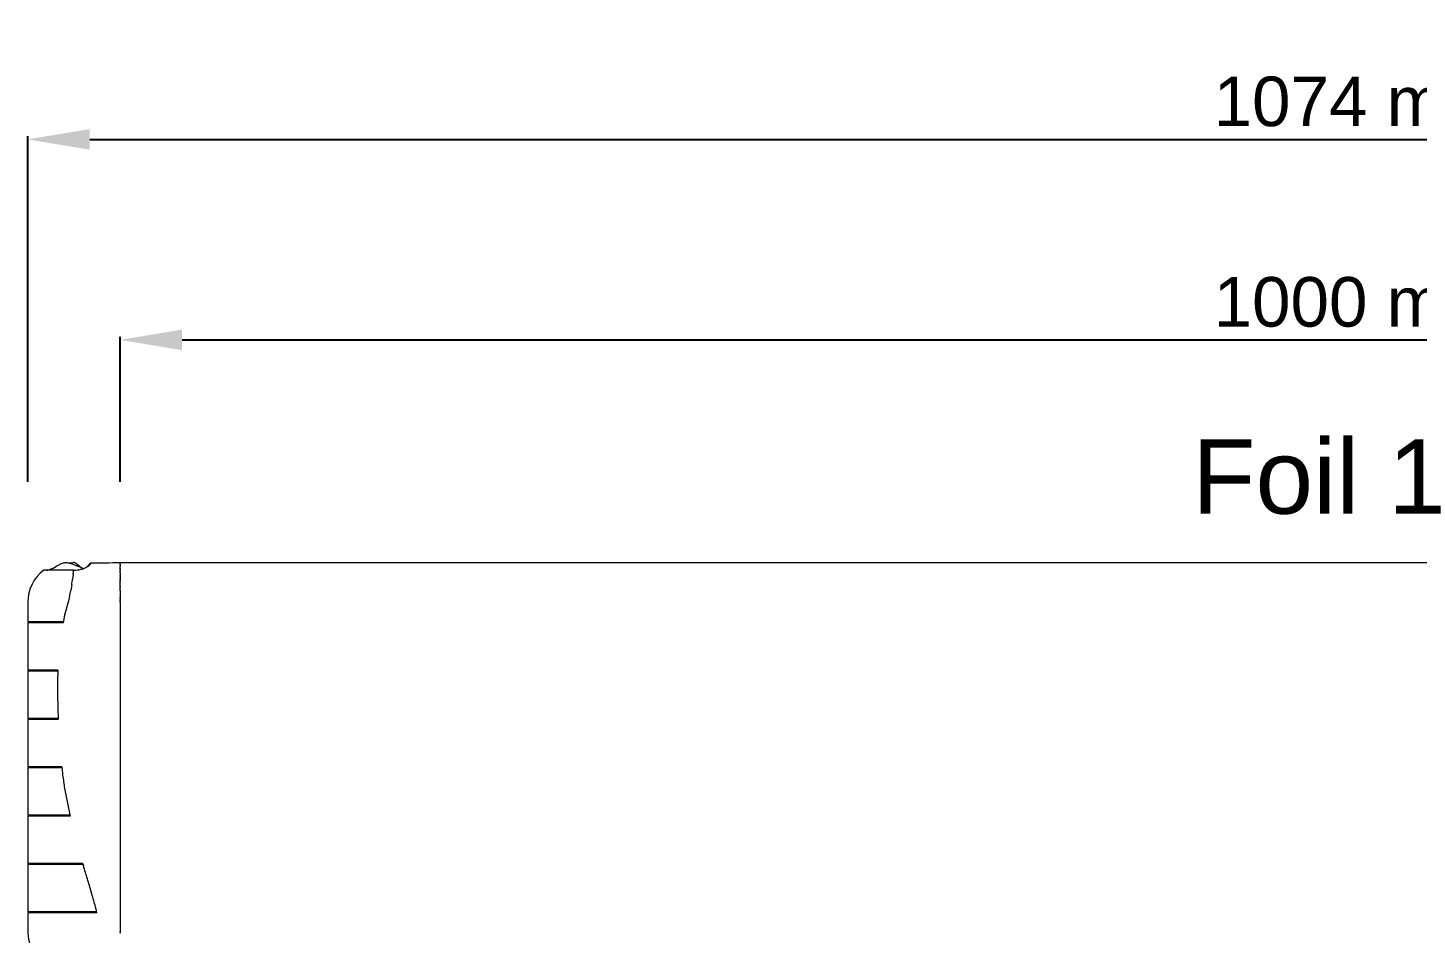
# Model space of a CAD drawing. Header units: millimetres. Extents: x 6152 to 28526, y 1087 to 12861.
# Drawn here: x 9873 to 10434, y 10959 to 11324 of the extents above; entities that cross this region are included whole.
import ezdxf

# ---------------------------------------------------------------- set-up
doc = ezdxf.new("R2010")
doc.units = ezdxf.units.MM
doc.header["$LTSCALE"] = 0.05
doc.layers.add('Cotation', color=8, linetype='Continuous', lineweight=9)
doc.layers.add('OF1', color=7, linetype='Continuous', lineweight=15)
doc.layers.add('Text', color=8, linetype='Continuous')
doc.styles.get("Standard").update_dxf_attribs({"font": 'arial.ttf'})
doc.dimstyles.new('ISO-25', dxfattribs={"dimtxt": 2.5, "dimasz": 2.5, "dimexe": 1.25, "dimexo": 0.625, "dimtad": 1, "dimtxsty": 'Standard', "dimcen": 2.5, "dimadec": 0, "dimazin": 0, "dimtfac": 1, "dimtmove": 0, "dimatfit": 3, "dimfxl": 1, "dimarcsym": 0})

# ---------------------------------------------------------------- blocks, each defined once
blk = doc.blocks.new('*D3')
at = {"layer": 'Cotation', "color": 0, "lineweight": -2, "transparency": 16777216}
for p, q in [((9909.99, 11141.07), (9909.99, 11199.59)), ((10909.57, 11141.07), (10909.57, 11199.59)), ((9934.99, 11198.34), (10884.57, 11198.34))]:
    blk.add_line(p, q, dxfattribs=at)
at = {"layer": 'Cotation', "color": 0, "transparency": 16777216}
for points in [[(9934.99, 11202.5), (9934.99, 11194.17), (9909.99, 11198.34)], [(10884.57, 11202.5), (10884.57, 11194.17), (10909.57, 11198.34)]]:
    blk.add_solid(points, dxfattribs=at)
at = {"layer": 'Defpoints', "color": 0, "transparency": 16777216}
for p in [(10909.57, 11198.34), (9909.99, 11140.44), (10909.57, 11140.44)]:
    blk.add_point(p, dxfattribs=at)
at = {"layer": 'Cotation', "color": 0, "transparency": 16777216, "insert": (10409.78, 11213.55), "char_height": 20, "attachment_point": 5}
blk.add_mtext('1000 mm', dxfattribs=at)
blk = doc.blocks.new('*D4')
at = {"layer": 'Cotation', "color": 0, "lineweight": -2, "transparency": 16777216}
for p, q in [((9872.71, 11141.07), (9872.71, 11280.5)), ((9897.71, 11279.25), (10921.84, 11279.25)), ((10946.84, 11141.07), (10946.84, 11280.5))]:
    blk.add_line(p, q, dxfattribs=at)
at = {"layer": 'Cotation', "color": 0, "transparency": 16777216}
for points in [[(9897.71, 11283.42), (9897.71, 11275.08), (9872.71, 11279.25)], [(10921.84, 11283.42), (10921.84, 11275.08), (10946.84, 11279.25)]]:
    blk.add_solid(points, dxfattribs=at)
at = {"layer": 'Defpoints', "color": 0, "transparency": 16777216}
for p in [(10946.84, 11279.25), (9872.71, 11140.44), (10946.84, 11140.44)]:
    blk.add_point(p, dxfattribs=at)
at = {"layer": 'Cotation', "color": 0, "transparency": 16777216, "insert": (10409.78, 11294.46), "char_height": 20, "attachment_point": 5}
blk.add_mtext('1074 mm', dxfattribs=at)

msp = doc.modelspace()

# ---------------------------------------------------------------- linework, layer by layer
at = {"layer": 'OF1'}
for p, q in [((9891.17, 11105.35), (9879.21, 11105.35)), ((9882.96, 11106.25), (9884.25, 11106.95)), ((9888.19, 11108.33), (9890.95, 11108.48)), ((9891.06, 11103.69), (9890.81, 11101.75)), ((9891.17, 11105.35), (9891.17, 11105.26)), ((9891.23, 11108.47), (9891.23, 11108.47)), ((9892.06, 11107.32), (9893.27, 11106.82)), ((9893.8, 11106.66), (9892.06, 11107.31)), ((9892.61, 11107.82), (9894.6, 11106.25)), ((9892.94, 11107.53), (9892.93, 11107.53)), ((9893.01, 11107.46), (9892.94, 11107.53)), ((9893.66, 11106.81), (9893.62, 11106.85)), ((9893.76, 11106.71), (9893.66, 11106.81)), ((9893.8, 11106.66), (9893.76, 11106.71)), ((9893.9, 11106.56), (9893.8, 11106.66)), ((9894.53, 11106.28), (9895.16, 11106.02)), ((9897.47, 11107.57), (9897.98, 11108.15)), ((9909.99, 11108.47), (9909.99, 11108.48)), ((9909.99, 11108.48), (10909.57, 11108.48)), ((9909.99, 11108.47), (9909.99, 11108.46)), ((9909.99, 11108.44), (9909.99, 11108.46)), ((9909.99, 11108.42), (9909.99, 11108.44)), ((9909.99, 11108.44), (9909.99, 11108.44)), ((9909.99, 11108.41), (9909.99, 11108.42)), ((9909.99, 11108.42), (9909.99, 11108.42)), ((9909.99, 11108.41), (9909.99, 11108.4)), ((9909.99, 11108.39), (9909.99, 11108.4)), ((9909.99, 11108.39), (9909.99, 11108.38)), ((9909.99, 11108.35), (9909.99, 11108.38)), ((9909.99, 11108.33), (9909.99, 11108.35)), ((9909.99, 11108.35), (9909.99, 11108.35)), ((9909.99, 11108.33), (9909.99, 11108.3)), ((9909.99, 11108.3), (9909.99, 11108.3)), ((9909.99, 11108.3), (9909.99, 11108.26)), ((9909.99, 11108.23), (9909.99, 11108.26)), ((9909.99, 11108.23), (9909.99, 11108.22)), ((9909.99, 11108.19), (9909.99, 11108.22)), ((9909.99, 11108.19), (9909.99, 11108.17)), ((9909.99, 11108.13), (9909.99, 11108.17)), ((9909.99, 11108.13), (9909.99, 11108.12)), ((9909.99, 11108.08), (9909.99, 11108.12)), ((9909.99, 11108.08), (9909.99, 11108.07)), ((9909.99, 11107.97), (9909.99, 11108.07)), ((9909.99, 11107.97), (9909.99, 11107.95)), ((9909.99, 11107.93), (9909.99, 11107.95)), ((9909.99, 11107.93), (9909.99, 11107.89)), ((9909.99, 11107.88), (9909.99, 11107.89)), ((9909.99, 11107.88), (9909.99, 11107.81)), ((9909.99, 11107.79), (9909.99, 11107.81)), ((9909.99, 11107.79), (9909.99, 11107.7)), ((9909.99, 11107.67), (9909.99, 11107.7)), ((9909.99, 11107.67), (9909.99, 11107.62)), ((9909.99, 11107.6), (9909.99, 11107.62)), ((9909.99, 11107.6), (9909.99, 11107.6)), ((9909.99, 11107.6), (9909.99, 11107.56)), ((9909.99, 11107.44), (9909.99, 11107.56)), ((9909.99, 11107.44), (9909.99, 11107.28)), ((9909.99, 11107.23), (9909.99, 11107.28)), ((9909.99, 11107.23), (9909.99, 11107.12)), ((9909.99, 11107.1), (9909.99, 11107.12)), ((9909.99, 11107.1), (9909.99, 11106.86)), ((9909.99, 11106.76), (9909.99, 11106.86)), ((9909.99, 11106.76), (9909.99, 11106.74)), ((9909.99, 11106.64), (9909.99, 11106.74)), ((9909.99, 11106.64), (9909.99, 11106.58)), ((9909.99, 11106.52), (9909.99, 11106.58)), ((9909.99, 11106.52), (9909.99, 11106.44)), ((9909.99, 11106.39), (9909.99, 11106.44)), ((9909.99, 11106.39), (9909.99, 11106.32)), ((9909.99, 11106.23), (9909.99, 11106.32)), ((9909.99, 11106.23), (9909.99, 11106.2)), ((9909.99, 11106.13), (9909.99, 11106.2)), ((9909.99, 11106.13), (9909.99, 11106.05)), ((9909.99, 11105.96), (9909.99, 11106.05)), ((9909.99, 11105.96), (9909.99, 11105.92)), ((9909.99, 11105.84), (9909.99, 11105.92)), ((9909.99, 11105.84), (9909.99, 11105.78)), ((9909.99, 11105.71), (9909.99, 11105.78)), ((9909.99, 11105.71), (9909.99, 11105.63)), ((9909.99, 11105.61), (9909.99, 11105.63)), ((9909.99, 11105.59), (9909.99, 11105.61)), ((9909.99, 11105.59), (9909.99, 11105.49)), ((9909.99, 11105.42), (9909.99, 11105.49)), ((9909.99, 11105.42), (9909.99, 11105.33)), ((9909.99, 11105.31), (9909.99, 11105.33)), ((9909.99, 11105.31), (9909.99, 11105.04)), ((9909.99, 11104.9), (9909.99, 11105.04)), ((9909.99, 11104.9), (9909.99, 11104.86)), ((9909.99, 11104.77), (9909.99, 11104.86)), ((9909.99, 11104.77), (9909.99, 11104.7)), ((9909.99, 11104.62), (9909.99, 11104.7)), ((9909.99, 11104.62), (9909.99, 11104.57)), ((9909.99, 11104.49), (9909.99, 11104.57)), ((9909.99, 11104.3), (9909.99, 11104.49)), ((9909.99, 11104.3), (9909.99, 11104.24)), ((9909.99, 11104.17), (9909.99, 11104.24)), ((9909.99, 11104.17), (9909.99, 11104.1)), ((9909.99, 11104.05), (9909.99, 11104.1)), ((9909.99, 11104.05), (9909.99, 11103.94)), ((9909.99, 11103.89), (9909.99, 11103.94)), ((9909.99, 11103.89), (9909.99, 11103.8)), ((9909.99, 11103.73), (9909.99, 11103.8)), ((9909.99, 11103.73), (9909.99, 11103.64)), ((9890.47, 11099.52), (9890.04, 11097.14)), ((9909.99, 11103.58), (9909.99, 11103.64)), ((9909.99, 11103.58), (9909.99, 11103.48)), ((9909.99, 11103.31), (9909.99, 11103.48)), ((9909.99, 11103.23), (9909.99, 11103.31)), ((9909.99, 11103.23), (9909.99, 11103.13)), ((9909.99, 11103.07), (9909.99, 11103.13)), ((9909.99, 11103.07), (9909.99, 11102.84)), ((9909.99, 11102.8), (9909.99, 11102.84)), ((9909.99, 11102.8), (9909.99, 11102.63)), ((9909.99, 11102.57), (9909.99, 11102.63)), ((9909.99, 11102.57), (9909.99, 11102.34)), ((9909.99, 11102.31), (9909.99, 11102.34)), ((9909.99, 11102.31), (9909.99, 11102.12)), ((9909.99, 11102.07), (9909.99, 11102.12)), ((9909.99, 11102.07), (9909.99, 11102.07)), ((9909.99, 11102.07), (9909.99, 11101.79)), ((9909.99, 11101.61), (9909.99, 11101.79)), ((9909.99, 11101.61), (9909.99, 11101.47)), ((9909.99, 11101.3), (9909.99, 11101.47)), ((9909.99, 11101.3), (9909.99, 11101.14)), ((9909.99, 11100.87), (9909.99, 11101.14)), ((9909.99, 11100.87), (9909.99, 11100.79)), ((9909.99, 11100.51), (9909.99, 11100.79)), ((9909.99, 11100.79), (9909.99, 11100.79)), ((9909.99, 11100.51), (9909.99, 11100.41)), ((9909.99, 11100.15), (9909.99, 11100.41)), ((9909.99, 11100.15), (9909.99, 11100.09)), ((9909.99, 11099.47), (9909.99, 11100.09)), ((9909.99, 11099.37), (9909.99, 11099.47)), ((9909.99, 11099.37), (9909.99, 11099.31)), ((9909.99, 11099.01), (9909.99, 11099.31)), ((9909.99, 11099.01), (9909.99, 11098.89)), ((9909.99, 11098.64), (9909.99, 11098.89)), ((9909.99, 11098.64), (9909.99, 11098.52)), ((9909.99, 11098.17), (9909.99, 11098.52)), ((9909.99, 11098.17), (9909.99, 11098.14)), ((9909.99, 11098.13), (9909.99, 11098.14)), ((9909.99, 11097.77), (9909.99, 11098.13)), ((9872.71, 11092.48), (9872.71, 11084.48)), ((9889.06, 11092.48), (9887.55, 11087.16)), ((9889.57, 11094.75), (9889.06, 11092.48)), ((9909.99, 11097.77), (9909.99, 11097.66)), ((9909.99, 11097.44), (9909.99, 11097.66)), ((9909.99, 11097.44), (9909.99, 11097.27)), ((9909.99, 11096.99), (9909.99, 11097.27)), ((9909.99, 11096.99), (9909.99, 11096.77)), ((9909.99, 11096.76), (9909.99, 11096.77)), ((9909.99, 11096.76), (9909.99, 11096.01)), ((9909.99, 11095.95), (9909.99, 11096.01)), ((9909.99, 11095.95), (9909.99, 11095.4)), ((9909.99, 11095.37), (9909.99, 11095.4)), ((9909.99, 11095.34), (9909.99, 11095.37)), ((9909.99, 11095.34), (9909.99, 11095.03)), ((9909.99, 11094.99), (9909.99, 11095.03)), ((9909.99, 11094.99), (9909.99, 11094.66)), ((9909.99, 11094.65), (9909.99, 11094.66)), ((9909.99, 11094.65), (9909.99, 11094.35)), ((9909.99, 11094.28), (9909.99, 11094.35)), ((9909.99, 11094.28), (9909.99, 11093.97)), ((9909.99, 11093.94), (9909.99, 11093.97)), ((9909.99, 11093.83), (9909.99, 11093.94)), ((9909.99, 11093.83), (9909.99, 11093.75)), ((9909.99, 11093.63), (9909.99, 11093.75)), ((9909.99, 11093.63), (9909.99, 11093.37)), ((9909.99, 11093.36), (9909.99, 11093.37)), ((9909.99, 11093.36), (9909.99, 11093.1)), ((9909.99, 11092.82), (9909.99, 11093.1)), ((9909.99, 11092.82), (9909.99, 11092.77)), ((9909.99, 11092.48), (9909.99, 11092.77)), ((9909.99, 11092.48), (9909.99, 11092.44)), ((9887.55, 11087.16), (9886.97, 11084.08)), ((9909.99, 11092.44), (9909.99, 11092.39)), ((9909.99, 11092.39), (9909.99, 11092.14)), ((9909.99, 11092.14), (9909.99, 11092.02)), ((9909.99, 11092.02), (9909.99, 11091.81)), ((9909.99, 11091.81), (9909.99, 11091.7)), ((9909.99, 11091.7), (9909.99, 11091.5)), ((9909.99, 11091.5), (9909.99, 11091.37)), ((9909.99, 11091.37), (9909.99, 11091.15)), ((9909.99, 11091.15), (9909.99, 11091.09)), ((9909.99, 11091.09), (9909.99, 11090.12)), ((9909.99, 11090.12), (9909.99, 11090.07)), ((9909.99, 11090.07), (9909.99, 11089.75)), ((9909.99, 11089.75), (9909.99, 11089.63)), ((9909.99, 11089.63), (9909.99, 11089.38)), ((9909.99, 11089.38), (9909.99, 11089.28)), ((9909.99, 11089.28), (9909.99, 11089.13)), ((9909.99, 11089.13), (9909.99, 11089.03)), ((9909.99, 11089.03), (9909.99, 11088.68)), ((9909.99, 11088.68), (9909.99, 11088.64)), ((9909.99, 11088.64), (9909.99, 11088.38)), ((9909.99, 11088.38), (9909.99, 11088.33)), ((9909.99, 11088.33), (9909.99, 11088)), ((9909.99, 11088), (9909.99, 11087.98)), ((9909.99, 11087.98), (9909.99, 11087.65)), ((9909.99, 11087.65), (9909.99, 11087.61)), ((9909.99, 11087.61), (9909.99, 11087.28)), ((9909.99, 11087.28), (9909.99, 11087.23)), ((9909.99, 11087.23), (9909.99, 11087.16)), ((9909.99, 11087.16), (9909.99, 11086.85)), ((9909.99, 11086.85), (9909.99, 11086.6)), ((9872.71, 11084.08), (9872.71, 11064.98)), ((9887.16, 11084.48), (9872.72, 11084.48)), ((9886.97, 11084.08), (9872.72, 11084.08)), ((9874.28, 11084.08), (9874.29, 11084.48)), ((9883.36, 11084.48), (9883.36, 11084.08)), ((9887.14, 11084.08), (9886.97, 11084.08)), ((9909.99, 11086.6), (9909.99, 11086.46)), ((9909.99, 11086.46), (9909.99, 11086.35)), ((9909.99, 11086.35), (9909.99, 11086.1)), ((9909.99, 11086.1), (9909.99, 11085.98)), ((9909.99, 11085.98), (9909.99, 11085.63)), ((9909.99, 11085.63), (9909.99, 11085.62)), ((9909.99, 11085.62), (9909.99, 11085.35)), ((9909.99, 11085.35), (9909.99, 11085.24)), ((9909.99, 11085.24), (9909.99, 11084.96)), ((9909.99, 11084.96), (9909.99, 11084.85)), ((9909.99, 11084.85), (9909.99, 11084.56)), ((9909.99, 11084.56), (9909.99, 11084.47)), ((9909.99, 11084.47), (9909.99, 11084.35)), ((9909.99, 11084.35), (9909.99, 11084.08)), ((9909.99, 11084.08), (9909.99, 11083.84)), ((9909.99, 11083.84), (9909.99, 11083.61)), ((9909.99, 11083.61), (9909.99, 11083.55)), ((9909.99, 11083.55), (9909.99, 11081.94)), ((9909.99, 11081.94), (9909.99, 11081.84)), ((9909.99, 11081.84), (9909.99, 11081.18)), ((9909.99, 11081.18), (9909.99, 11081.18)), ((9909.99, 11081.18), (9909.99, 11080.51)), ((9909.99, 11080.51), (9909.99, 11080.51)), ((9909.99, 11080.51), (9909.99, 11079.87)), ((9909.99, 11079.87), (9909.99, 11079.85)), ((9909.99, 11079.85), (9909.99, 11079.27)), ((9909.99, 11079.27), (9909.99, 11079.16)), ((9909.99, 11079.16), (9909.99, 11078.52)), ((9909.99, 11078.52), (9909.99, 11078.52)), ((9909.99, 11078.52), (9909.99, 11077.85)), ((9909.99, 11077.85), (9909.99, 11077.85)), ((9909.99, 11077.85), (9909.99, 11077.19)), ((9909.99, 11077.19), (9909.99, 11077.16)), ((9909.99, 11077.16), (9909.99, 11076.76)), ((9909.99, 11076.76), (9909.99, 11076.52)), ((9909.99, 11076.52), (9909.99, 11076.31)), ((9909.99, 11076.31), (9909.99, 11075.98)), ((9909.99, 11075.98), (9909.99, 11075.56)), ((9909.99, 11075.56), (9909.99, 11075.38)), ((9909.99, 11075.38), (9909.99, 11074.76)), ((9909.99, 11074.76), (9909.99, 11074.61)), ((9909.99, 11074.61), (9909.99, 11074.12)), ((9909.99, 11074.12), (9909.99, 11073.92)), ((9909.99, 11073.92), (9909.99, 11073.19)), ((9909.99, 11073.19), (9909.99, 11073.11)), ((9909.99, 11073.11), (9909.99, 11072.45)), ((9909.99, 11072.45), (9909.99, 11072.28)), ((9909.99, 11072.28), (9909.99, 11071.72)), ((9909.99, 11071.72), (9909.99, 11071.44)), ((9909.99, 11071.44), (9909.99, 11071.2)), ((9909.99, 11071.2), (9909.99, 11071.05)), ((9909.99, 11071.05), (9909.99, 11070.98)), ((9909.99, 11070.98), (9909.99, 11069.55)), ((9872.71, 11064.58), (9872.71, 11045.48)), ((9884.91, 11064.98), (9872.72, 11064.98)), ((9884.9, 11064.58), (9872.72, 11064.58)), ((9874.27, 11064.58), (9874.26, 11064.98)), ((9883.36, 11064.98), (9883.36, 11064.58)), ((9884.91, 11064.98), (9884.76, 11060.56)), ((9909.99, 11069.55), (9909.99, 11069.37)), ((9909.99, 11069.37), (9909.99, 11068.79)), ((9909.99, 11068.79), (9909.99, 11068.64)), ((9909.99, 11068.64), (9909.99, 11068.54)), ((9909.99, 11068.54), (9909.99, 11068.15)), ((9909.99, 11068.15), (9909.99, 11068.01)), ((9909.99, 11068.01), (9909.99, 11067.52)), ((9909.99, 11067.52), (9909.99, 11067.49)), ((9909.99, 11067.49), (9909.99, 11067.06)), ((9909.99, 11067.06), (9909.99, 11066.9)), ((9909.99, 11066.9), (9909.99, 11066.49)), ((9909.99, 11066.49), (9909.99, 11066.41)), ((9909.99, 11066.41), (9909.99, 11065.96)), ((9909.99, 11065.96), (9909.99, 11065.88)), ((9909.99, 11065.88), (9909.99, 11065.77)), ((9909.99, 11065.77), (9909.99, 11065.48)), ((9909.99, 11065.48), (9909.99, 11065.36)), ((9909.99, 11065.36), (9909.99, 11065.07)), ((9909.99, 11065.07), (9909.99, 11064.98)), ((9909.99, 11064.98), (9909.99, 11064.94)), ((9909.99, 11064.94), (9909.99, 11064.62)), ((9909.99, 11064.62), (9909.99, 11064.51)), ((9909.99, 11064.51), (9909.99, 11064.05)), ((9884.76, 11060.56), (9884.74, 11055.24)), ((9909.99, 11064.05), (9909.99, 11063.58)), ((9909.99, 11063.58), (9909.99, 11063.45)), ((9909.99, 11063.45), (9909.99, 11063.12)), ((9909.99, 11063.12), (9909.99, 11062.96)), ((9909.99, 11062.96), (9909.99, 11062.63)), ((9909.99, 11062.63), (9909.99, 11062.45)), ((9909.99, 11062.45), (9909.99, 11062.19)), ((9909.99, 11062.19), (9909.99, 11061.99)), ((9909.99, 11061.99), (9909.99, 11061.74)), ((9909.99, 11061.74), (9909.99, 11061.54)), ((9909.99, 11061.54), (9909.99, 11061.27)), ((9909.99, 11061.27), (9909.99, 11061.09)), ((9909.99, 11061.09), (9909.99, 11060.73)), ((9909.99, 11060.73), (9909.99, 11060.6)), ((9909.99, 11060.6), (9909.99, 11060.56)), ((9909.99, 11060.56), (9909.99, 11060.43)), ((9909.99, 11060.43), (9909.99, 11060.06)), ((9909.99, 11060.06), (9909.99, 11059.9)), ((9909.99, 11059.9), (9909.99, 11059.51)), ((9909.99, 11059.51), (9909.99, 11059.38)), ((9909.99, 11059.38), (9909.99, 11058.98)), ((9909.99, 11058.98), (9909.99, 11058.84)), ((9909.99, 11058.84), (9909.99, 11058.57)), ((9884.74, 11055.24), (9884.83, 11049.92)), ((9909.99, 11058.57), (9909.99, 11058.3)), ((9909.99, 11058.3), (9909.99, 11058.03)), ((9909.99, 11058.03), (9909.99, 11057.76)), ((9909.99, 11057.76), (9909.99, 11057.5)), ((9909.99, 11057.5), (9909.99, 11057.26)), ((9909.99, 11057.26), (9909.99, 11056.86)), ((9909.99, 11056.86), (9909.99, 11056.72)), ((9909.99, 11056.72), (9909.99, 11056.22)), ((9909.99, 11056.22), (9909.99, 11055.53)), ((9909.99, 11055.53), (9909.99, 11055.4)), ((9909.99, 11055.4), (9909.99, 11055.24)), ((9909.99, 11055.24), (9909.99, 11054.97)), ((9909.99, 11054.97), (9909.99, 11054.71)), ((9909.99, 11054.71), (9909.99, 11054.24)), ((9909.99, 11054.24), (9909.99, 11053.99)), ((9909.99, 11053.99), (9909.99, 11053.51)), ((9909.99, 11053.51), (9909.99, 11053.27)), ((9909.99, 11053.27), (9909.99, 11052.57)), ((9884.83, 11049.92), (9885, 11045.08)), ((9909.99, 11052.57), (9909.99, 11052.46)), ((9909.99, 11052.46), (9909.99, 11051.84)), ((9909.99, 11051.84), (9909.99, 11051.62)), ((9909.99, 11051.62), (9909.99, 11051.21)), ((9909.99, 11051.21), (9909.99, 11050.9)), ((9909.99, 11050.9), (9909.99, 11050.46)), ((9909.99, 11050.46), (9909.99, 11050.17)), ((9909.99, 11050.17), (9909.99, 11049.92)), ((9909.99, 11049.92), (9909.99, 11049.78)), ((9909.99, 11049.78), (9909.99, 11049.52)), ((9909.99, 11049.52), (9909.99, 11049.07)), ((9909.99, 11049.07), (9909.99, 11048.83)), ((9909.99, 11048.83), (9909.99, 11048.34)), ((9909.99, 11048.34), (9909.99, 11048.14)), ((9909.99, 11048.14), (9909.99, 11047.48)), ((9872.71, 11045.08), (9872.71, 11025.98)), ((9884.98, 11045.48), (9872.72, 11045.48)), ((9885, 11045.08), (9872.72, 11045.08)), ((9883.36, 11045.48), (9883.36, 11045.08)), ((9909.99, 11047.48), (9909.99, 11047.26)), ((9909.99, 11047.26), (9909.99, 11046.79)), ((9909.99, 11046.79), (9909.99, 11046.71)), ((9909.99, 11046.71), (9909.99, 11046)), ((9909.99, 11046), (9909.99, 11045.94)), ((9909.99, 11045.94), (9909.99, 11045.41)), ((9909.99, 11045.41), (9909.99, 11045.27)), ((9909.99, 11045.27), (9909.99, 11045.08)), ((9909.99, 11045.08), (9909.99, 11044.6)), ((9909.99, 11044.6), (9909.99, 11043.75)), ((9909.99, 11043.75), (9909.99, 11043.44)), ((9909.99, 11043.44), (9909.99, 11042.95)), ((9909.99, 11042.95), (9909.99, 11042.82)), ((9909.99, 11042.82), (9909.99, 11041.68)), ((9909.99, 11041.68), (9909.99, 11041.36)), ((9909.99, 11041.36), (9909.99, 11039.77)), ((9909.99, 11039.77), (9909.99, 11039.48)), ((9909.99, 11039.48), (9909.99, 11039.28)), ((9909.99, 11039.28), (9909.99, 11039.17)), ((9909.99, 11039.17), (9909.99, 11038.18)), ((9909.99, 11038.18), (9909.99, 11037.07)), ((9909.99, 11037.07), (9909.99, 11036.79)), ((9909.99, 11036.79), (9909.99, 11035.96)), ((9909.99, 11035.96), (9909.99, 11034.11)), ((9909.99, 11034.11), (9909.99, 11033.96)), ((9909.99, 11033.96), (9909.99, 11033.44)), ((9909.99, 11033.44), (9909.99, 11033.38)), ((9909.99, 11033.38), (9909.99, 11033.18)), ((9909.99, 11033.18), (9909.99, 11032.77)), ((9909.99, 11032.77), (9909.99, 11031.9)), ((9909.99, 11031.9), (9909.99, 11031.65)), ((9909.99, 11031.65), (9909.99, 11031.3)), ((9909.99, 11031.3), (9909.99, 11031.08)), ((9909.99, 11031.08), (9909.99, 11030.76)), ((9909.99, 11030.76), (9909.99, 11030.5)), ((9872.71, 11025.58), (9872.71, 11006.48)), ((9886.4, 11025.98), (9872.72, 11025.98)), ((9886.44, 11025.58), (9872.72, 11025.58)), ((9883.36, 11025.98), (9883.36, 11025.58)), ((9886.4, 11025.98), (9886.69, 11023.32)), ((9909.99, 11030.5), (9909.99, 11030.1)), ((9909.99, 11030.1), (9909.99, 11029.92)), ((9909.99, 11029.92), (9909.99, 11028.72)), ((9909.99, 11028.72), (9909.99, 11028.64)), ((9909.99, 11028.64), (9909.99, 11028.08)), ((9909.99, 11028.08), (9909.99, 11027.97)), ((9909.99, 11027.97), (9909.99, 11027.44)), ((9909.99, 11027.44), (9909.99, 11027.3)), ((9909.99, 11027.3), (9909.99, 11026.16)), ((9909.99, 11026.16), (9909.99, 11025.98)), ((9909.99, 11025.98), (9909.99, 11025.79)), ((9909.99, 11025.79), (9909.99, 11025.67)), ((9909.99, 11025.67), (9909.99, 11024.65)), ((9909.99, 11024.65), (9909.99, 11024.59)), ((9909.99, 11024.59), (9909.99, 11024.04)), ((9909.99, 11024.04), (9909.99, 11023.99)), ((9909.99, 11023.99), (9909.99, 11023.59)), ((9909.99, 11023.59), (9909.99, 11023.48)), ((9909.99, 11023.48), (9909.99, 11023.32)), ((9909.99, 11023.32), (9909.99, 11023.28)), ((9909.99, 11023.28), (9909.99, 11022.68)), ((9909.99, 11022.68), (9909.99, 11022.65)), ((9909.99, 11022.65), (9909.99, 11022.07)), ((9909.99, 11022.07), (9909.99, 11021.99)), ((9909.99, 11021.99), (9909.99, 11021.47)), ((9909.99, 11021.47), (9909.99, 11021.32)), ((9909.99, 11021.32), (9909.99, 11020.66)), ((9909.99, 11020.66), (9909.99, 11020.65)), ((9909.99, 11020.65), (9909.99, 11020)), ((9909.99, 11020), (9909.99, 11019.99)), ((9909.99, 11019.99), (9909.99, 11019.49)), ((9887.46, 11018), (9888.42, 11012.68)), ((9909.99, 11019.49), (9909.99, 11019.33)), ((9909.99, 11019.33), (9909.99, 11018.67)), ((9909.99, 11018.67), (9909.99, 11018.61)), ((9909.99, 11018.61), (9909.99, 11017.33)), ((9909.99, 11017.33), (9909.99, 11017.2)), ((9909.99, 11017.2), (9909.99, 11016.67)), ((9909.99, 11016.67), (9909.99, 11016.46)), ((9909.99, 11016.46), (9909.99, 11016)), ((9909.99, 11016), (9909.99, 11015.92)), ((9909.99, 11015.92), (9909.99, 11015.46)), ((9909.99, 11015.46), (9909.99, 11015.34)), ((9909.99, 11015.34), (9909.99, 11014.01)), ((9909.99, 11014.01), (9909.99, 11013.97)), ((9909.99, 11013.97), (9909.99, 11013.47)), ((9888.42, 11012.68), (9889.53, 11007.36)), ((9909.99, 11013.47), (9909.99, 11013.19)), ((9909.99, 11013.19), (9909.99, 11012.02)), ((9909.99, 11012.02), (9909.99, 11011.96)), ((9909.99, 11011.96), (9909.99, 11010.69)), ((9909.99, 11010.69), (9909.99, 11009.96)), ((9909.99, 11009.96), (9909.99, 11009.58)), ((9909.99, 11009.58), (9909.99, 11008.87)), ((9909.99, 11008.87), (9909.99, 11008.58)), ((9909.99, 11008.58), (9909.99, 11007.36)), ((9872.71, 11006.08), (9872.71, 10986.98)), ((9889.73, 11006.48), (9872.72, 11006.48)), ((9889.82, 11006.08), (9872.72, 11006.08)), ((9876.34, 11006.08), (9876.33, 11006.48)), ((9883.36, 11006.48), (9883.36, 11006.08)), ((9889.53, 11007.36), (9889.82, 11006.08)), ((9909.99, 11007.36), (9909.99, 11007.1)), ((9909.99, 11007.1), (9909.99, 11006.27)), ((9909.99, 11006.27), (9909.99, 11006.08)), ((9909.99, 11006.08), (9909.99, 11005.78)), ((9909.99, 11005.78), (9909.99, 11005.22)), ((9909.99, 11005.22), (9909.99, 11004.71)), ((9909.99, 11004.71), (9909.99, 11004.23)), ((9909.99, 11004.23), (9909.99, 11003.67)), ((9909.99, 11003.67), (9909.99, 11003.21)), ((9909.99, 11003.21), (9909.99, 11002.66)), ((9909.99, 11002.66), (9909.99, 11002.14)), ((9909.99, 11002.14), (9909.99, 11002.04)), ((9909.99, 11002.04), (9909.99, 11001.25)), ((9909.99, 11001.25), (9909.99, 11001.15)), ((9909.99, 11001.15), (9909.99, 11000.32)), ((9909.99, 11000.32), (9909.99, 11000.11)), ((9909.99, 11000.11), (9909.99, 10999.23)), ((9909.99, 10999.23), (9909.99, 10999)), ((9909.99, 10999), (9909.99, 10997.04)), ((9909.99, 10997.04), (9909.99, 10996.96)), ((9909.99, 10996.96), (9909.99, 10996.72)), ((9909.99, 10996.72), (9909.99, 10996.02)), ((9909.99, 10996.02), (9909.99, 10995.93)), ((9909.99, 10995.93), (9909.99, 10994.95)), ((9909.99, 10994.95), (9909.99, 10994.9)), ((9909.99, 10994.9), (9909.99, 10993.93)), ((9909.99, 10993.93), (9909.99, 10993.72)), ((9909.99, 10993.72), (9909.99, 10993.08)), ((9909.99, 10993.08), (9909.99, 10992.84)), ((9909.99, 10992.84), (9909.99, 10991.82)), ((9909.99, 10991.82), (9909.99, 10991.8)), ((9909.99, 10991.8), (9909.99, 10991.4)), ((9872.71, 10986.58), (9872.71, 10967.48)), ((9894.89, 10986.98), (9872.72, 10986.98)), ((9895.01, 10986.58), (9872.72, 10986.58)), ((9876.48, 10986.58), (9876.48, 10986.98)), ((9883.36, 10986.98), (9883.36, 10986.58)), ((9894.06, 10986.98), (9894.06, 10986.58)), ((9894.89, 10986.98), (9895.15, 10986.08)), ((9909.99, 10991.4), (9909.99, 10990.78)), ((9909.99, 10990.78), (9909.99, 10989.88)), ((9909.99, 10989.88), (9909.99, 10989.64)), ((9909.99, 10989.64), (9909.99, 10987.96)), ((9909.99, 10987.96), (9909.99, 10987.8)), ((9909.99, 10987.8), (9909.99, 10987.13)), ((9909.99, 10987.13), (9909.99, 10986.98)), ((9909.99, 10986.98), (9909.99, 10986.88)), ((9909.99, 10986.88), (9909.99, 10986.15)), ((9909.99, 10986.15), (9909.99, 10986.08)), ((9909.99, 10986.08), (9909.99, 10986.07)), ((9909.99, 10986.07), (9909.99, 10985.77)), ((9909.99, 10985.77), (9909.99, 10985.4)), ((9909.99, 10985.4), (9909.99, 10985.1)), ((9909.99, 10985.1), (9909.99, 10984.72)), ((9909.99, 10984.72), (9909.99, 10984.4)), ((9909.99, 10984.4), (9909.99, 10984.05)), ((9909.99, 10984.05), (9909.99, 10983.75)), ((9909.99, 10983.75), (9909.99, 10983.39)), ((9909.99, 10983.39), (9909.99, 10983.14)), ((9909.99, 10983.14), (9909.99, 10980.76)), ((9909.99, 10980.76), (9909.99, 10980.02)), ((9909.99, 10980.02), (9909.99, 10975.9)), ((9909.99, 10975.9), (9909.99, 10975.71)), ((9909.99, 10975.71), (9909.99, 10975.44)), ((9909.99, 10975.44), (9909.99, 10972.57)), ((9909.99, 10972.57), (9909.99, 10972.3)), ((9909.99, 10972.3), (9909.99, 10970.6)), ((9909.99, 10970.6), (9909.99, 10970.54)), ((9909.99, 10970.54), (9909.99, 10970.12)), ((9909.99, 10970.12), (9909.99, 10967.46)), ((9872.71, 10967.08), (9872.71, 10959.48)), ((9900.66, 10967.48), (9872.72, 10967.48)), ((9900.63, 10967.08), (9872.72, 10967.08)), ((9876.02, 10967.08), (9876.03, 10967.48)), ((9883.36, 10967.48), (9883.36, 10967.08)), ((9894.06, 10967.48), (9894.06, 10967.08)), ((9909.99, 10967.46), (9909.99, 10967.24)), ((9909.99, 10967.24), (9909.99, 10967.08)), ((9909.99, 10967.08), (9909.99, 10965.37)), ((9909.99, 10965.37), (9909.99, 10964.53)), ((9909.99, 10964.53), (9909.99, 10964.26)), ((9909.99, 10964.26), (9909.99, 10964.23)), ((9909.99, 10964.23), (9909.99, 10963.72)), ((9909.99, 10963.72), (9909.99, 10963.67)), ((9909.99, 10963.67), (9909.99, 10963.23)), ((9909.99, 10963.23), (9909.99, 10962.64)), ((9909.99, 10962.64), (9909.99, 10959.48)), ((9909.99, 10959.4), (9909.99, 10959.48)), ((9909.99, 10959.32), (9909.99, 10959.4)), ((9909.99, 10959.32), (9909.99, 10959.32)), ((9909.99, 10959.32), (9909.99, 10959.3)), ((9909.99, 10959.24), (9909.99, 10959.3)), ((9909.99, 10959.22), (9909.99, 10959.24)), ((9909.99, 10959.22), (9909.99, 10959.16)), ((9909.99, 10959.13), (9909.99, 10959.16)), ((9909.99, 10959.13), (9909.99, 10959.1)), ((9909.99, 10959.09), (9909.99, 10959.1)), ((9909.99, 10959.04), (9909.99, 10959.09)), ((9909.99, 10959.04), (9909.99, 10959.01)), ((9909.99, 10958.95), (9909.99, 10959.01)), ((9909.99, 10958.95), (9909.99, 10958.94)), ((9909.99, 10958.91), (9909.99, 10958.94)), ((9909.99, 10958.94), (9909.99, 10958.94)), ((9909.99, 10958.91), (9909.99, 10958.9)), ((9909.99, 10958.87), (9909.99, 10958.9))]:
    msp.add_line(p, q, dxfattribs=at)
for centre, radius, start, end in [((9888.71, 11092.48), 16, 126.4236, 180), ((9880.02, 11109.63), 4.28, 273.4179, 289.151), ((9877.72, 11116.24), 11.28, 289.1616, 297.6497), ((9894.84, 11087.72), 21.96, 114.9681, 118.8464), ((9889.76, 11098.65), 9.9, 106.205, 115.011), ((9888.29, 11103.5), 4.84, 88.1007, 105.4984), ((9888.23, 11103.15), 5.19, 84.6927, 87.6307), ((9888.08, 11102.01), 6.34, 74.9905, 84.2342), ((9885.89, 11094.11), 14.54, 69.8945, 74.7083), ((9883.85, 11087.21), 21.72, 67.7722, 71.093), ((9822.02, 11109.5), 69.28, 355.1885, 356.4924), ((9891.04, 11106.79), 1.69, 83.5275, 88.566), ((9891.17, 11117.7), 12.34, 270.0422, 284.4109), ((9890.99, 11106.46), 2.02, 70.1413, 83.0724), ((9890.82, 11105.97), 2.54, 62.9283, 70.3184), ((9890.61, 11105.56), 3, 58.2071, 62.9562), ((9889.54, 11103.96), 4.92, 46.4664, 57.4216), ((9883, 11096.93), 14.53, 44.6685, 46.4256), ((9857.3, 11020.73), 93.3, 66.4821, 67.3232), ((9874.83, 11088.77), 26.07, 43.9134, 44.807), ((9875.25, 11089.17), 25.49, 42.9728, 43.0024), ((9891.32, 11116.94), 11.57, 284.6115, 293.1294), ((9892.15, 11114.74), 9.23, 293.7536, 300.8486), ((9891.86, 11112.13), 7.2, 309.6103, 312.1572), ((9889.88, 11114.36), 10.18, 311.997, 318.1493), ((9893.51, 11112.26), 6.39, 301.7796, 309.0967), ((9895.35, 11109.89), 3.4, 310.1236, 320.1021), ((9896.81, 11108.64), 1.48, 321.1501, 337.4941), ((9897.88, 11108.22), 0.326, 333.2566, 12.996), ((9883.08, 12467.51), 1359.29, 270.63672, 271.13406), ((9605.6, 11145.3), 288.52, 350.8699, 351.3179), ((9288.61, 11215.32), 612.93, 348.65579, 348.88341), ((12894.14, 11163.62), 3021.58, 182.24083, 182.24842), ((13429.82, 11178.31), 3557.44, 182.4542, 182.46065), ((17332.34, 12104.53), 7523.75, 188.262335, 188.303276), ((9565.49, 10882.91), 345.43, 16.4554, 17.3777), ((9657.49, 10905.81), 250.75, 16.1217, 17.3913), ((9706.75, 10918.66), 199.86, 14.9216, 16.5061), ((9725.64, 10924.72), 180.05, 13.6063, 14.6038), ((9254.82, 11029.27), 648.79, 354.49956, 354.50173), ((9888.71, 10959.48), 16, 180, 233.5764)]:
    msp.add_arc(centre, radius, start, end, dxfattribs=at)
msp.add_rational_spline([(9897.98, 11108.15), (9898, 11108.17), (9898.02, 11108.19), (9898.04, 11108.21), (9898.12, 11108.29), (9898.18, 11108.31), (9898.2, 11108.3)], [1, 0.99973166656, 0.99973166656, 1, 1, 1, 1], degree=3, knots=[0, 0, 0, 0, 0.088181, 0.088181, 0.088181, 1.405712, 1.405712, 1.405712, 1.405712], dxfattribs=at)

# ---------------------------------------------------------------- texts
at = {"layer": 'Text'}
msp.add_text('Foil 1', height=30, dxfattribs=at).set_placement((10342.87, 11128.17))

# ---------------------------------------------------------------- dimensions: what is measured, and where the dimension line sits
at = {"layer": 'Cotation'}
dim = msp.add_linear_dim(base=(10946.84, 11279.25), p1=(9872.71, 11140.44), p2=(10946.84, 11140.44), angle=0, dimstyle='ISO-25', override={"dimtxt": 20, "dimasz": 25, "dimgap": 5, "dimdec": 0, "dimpost": ' mm'}, dxfattribs=at)
dim.commit()
dim.dimension.update_dxf_attribs({"geometry": '*D4', "text_midpoint": (10409.78, 11279.25), "dimtype": 161})
dim = msp.add_aligned_dim(p1=(9909.99, 11140.44), p2=(10909.57, 11140.44), distance=57.89, dimstyle='ISO-25', override={"dimtxt": 20, "dimasz": 25, "dimgap": 5, "dimdec": 0, "dimpost": ' mm'}, dxfattribs=at)
dim.commit()
dim.dimension.update_dxf_attribs({"geometry": '*D3', "text_midpoint": (10409.78, 11213.55)})

doc.saveas('drawing.dxf')
